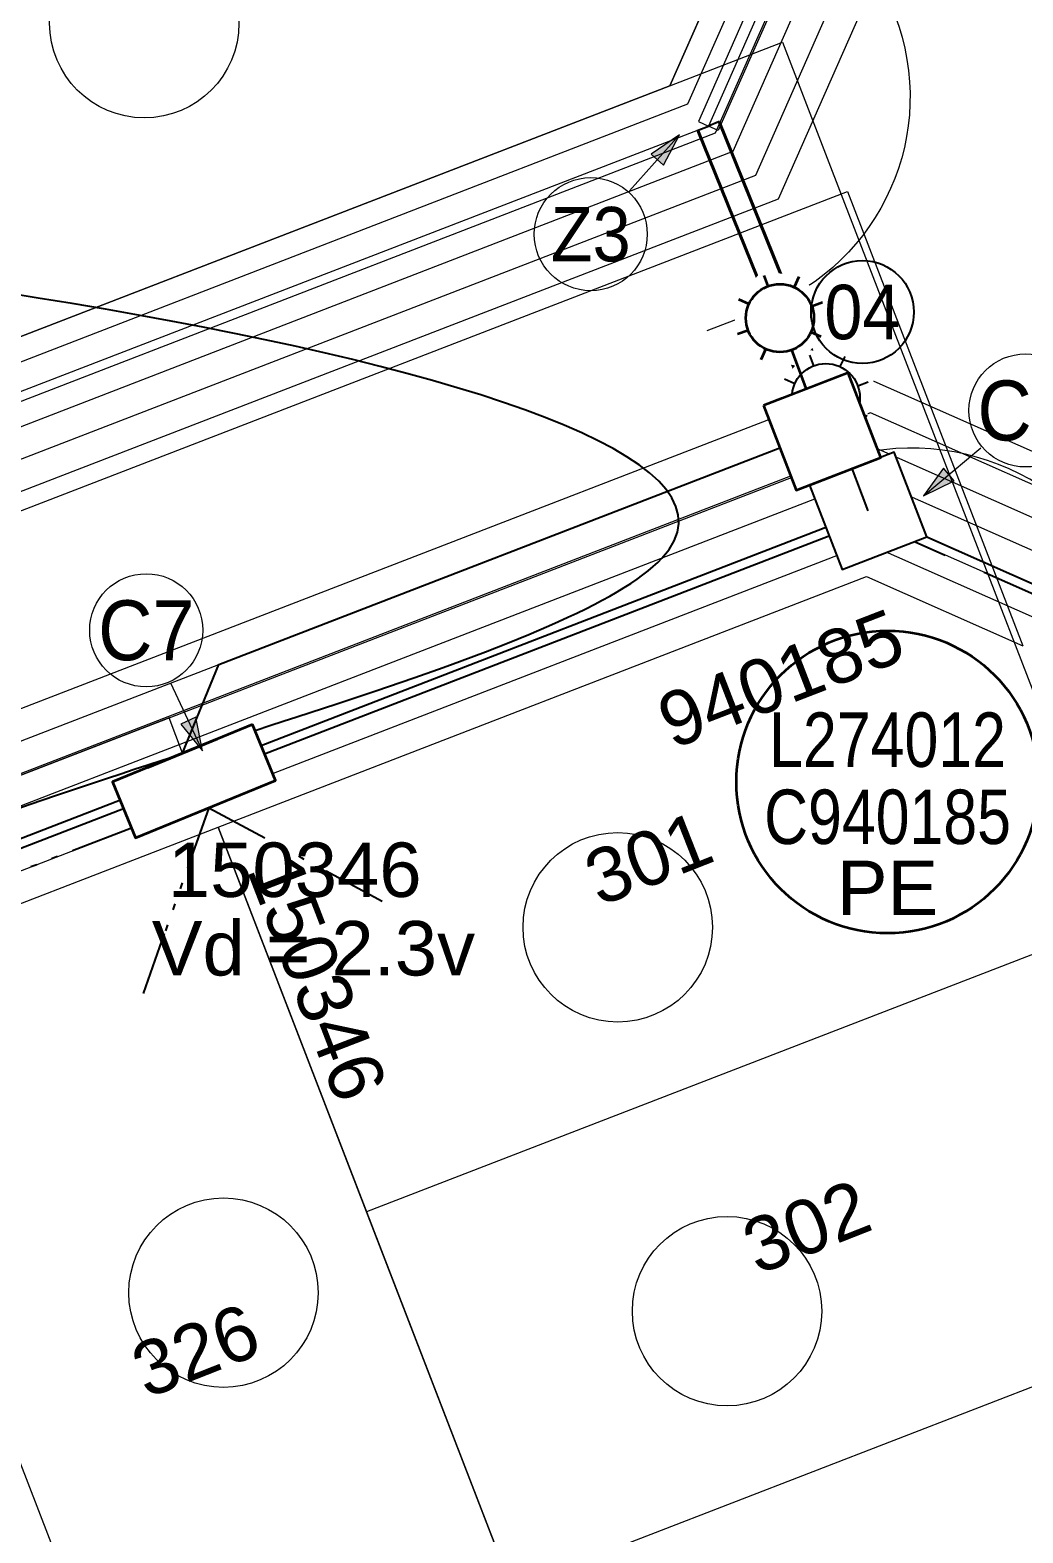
# Model space of a CAD drawing. Header units: metres. Extents: x 0 to 311505, y 0 to 6270811.
# Drawn here: x 310943.83 to 310976.67, y 6270299.26 to 6270348.95 of the extents above; entities that cross this region are included whole.
import ezdxf
from ezdxf import colors
from ezdxf.entities.mleader import LeaderData, LeaderLine
from ezdxf.enums import TextEntityAlignment as Align
from ezdxf.math import Vec2, Vec3

# ---------------------------------------------------------------- set-up
doc = ezdxf.new("R2010")
doc.units = ezdxf.units.M
doc.linetypes.add('IE Trench LV', pattern=[6, 4, -2])
doc.linetypes.add('PHANTOM', pattern=[6.15, 3, -0.75, 0.3, -0.75, 0.3, -0.75, 0.3])
doc.layers.get('0').update_dxf_attribs({"color": 6})
for name, color, linetype, lineweight in [('_User Miscellaneous1', 30, 'Continuous', 13), ('_User Miscellaneous2', 31, 'Continuous', 13), ('_User_LV_Exist', 5, 'Continuous', 35), ('Cadastre Developer_SP_NEW', 92, 'Continuous', 15), ('Cadastre Land Parcels_SP_EXT', 118, 'Continuous', 15), ('Cadastre Roads_SP_EXT', 218, 'Continuous', 15), ('Cadastre Water_SP_EXT', 158, 'Continuous', 15)]:
    doc.layers.add(name, color=color, linetype=linetype, lineweight=lineweight)
doc.layers.add('_User Miscellaneous10', color=252, linetype='Continuous', lineweight=13, plot=False, transparency=0.9)
doc.layers.add('_User Miscellaneous8', color=181, linetype='Continuous', lineweight=13, transparency=0.5)
doc.layers.add('Cadastre Roads_SP_NEW', color=214, linetype='Continuous', lineweight=15, transparency=0.65)
for name, color, linetype in [('Duct_SP_NEW', 2, 'Continuous'), ('Equip_SP_SL_NEW', 2, 'Continuous'), ('Mains_LV_New_R6', 2, 'Cable Z'), ('Mains_LV_New_T84', 2, 'Cable x'), ('Notes', 7, 'Continuous'), ('Services_SP_NEW_UG', 2, 'IE Trench LV'), ('SupportsUG_SP_LV_NEW', 2, 'Continuous'), ('SupportsUG_SP_LV_SL_NEW', 2, 'Continuous'), ('Trench_SP_NEW', 2, 'Continuous'), ('UG_Details_SP_MISC', 7, 'Continuous')]:
    doc.layers.add(name, color=color, linetype=linetype)
doc.styles.add('ieISOCP', font='arial.ttf', dxfattribs={"height": 1.5})
doc.styles.add('SL_LABEL', font='arial.ttf', dxfattribs={"height": 2})
doc.styles.get("Standard").update_dxf_attribs({"font": 'arial.ttf'})
doc.linetypes.add('Cable New UG', pattern='A,5.5,-0.01,["X",Standard,S=1.8,R=0,X=0,Y=-0.94],-1.7', length=7.21)
doc.linetypes.add('Cable o', pattern='A,3.5,-0.01,["O",Standard,S=1.25,R=0,X=0,Y=-0.63],-1.36', length=4.87)
doc.linetypes.add('Cable x', pattern='A,4.5,-0.01,["X",Standard,S=1.25,R=0,X=0,Y=-0.65],-1.2', length=5.71)
doc.linetypes.add('Cable Z', pattern='A,5,-0.01,["Z",Standard,S=1.5,R=0,X=0,Y=-0.75],-1.3', length=6.31)
doc.linetypes.add('IE Trench HV', pattern='A,4,-0.4,["/",Standard,S=2,R=0,X=0.25,Y=-1],-1.6', length=6)

# ---------------------------------------------------------------- blocks, each defined once
blk = doc.blocks.new('*U385')
at = {"width": 0.9}
blk.add_attdef('ASSET_NUM', text='', height=2, dxfattribs=at).set_placement((4, 2), align=Align.MIDDLE_LEFT)
for tag, p, flags in [('SUBURB', (-2, 0), 1), ('STREETNAME', (-1.8, 0), 9), ('PARENT', (-1.6, 0), 9), ('NOTES', (-1.4, 0), 9), ('LOCATION', (-1.2, 0), 9), ('LEGEND', (-1, 0), 9), ('USAGE', (-0.8, 0), 9), ('SUPPORT_TYPE', (-0.6, 0), 9), ('STATE', (-0.4, 0), 9), ('OWNED_BY', (-0.2, 0), 9)]:
    blk.add_attdef(tag, p, '', height=0.2, rotation=270, dxfattribs=dict(flags=flags))
at = {"transparency": 33554687}
blk.add_wipeout([(2.693, 0.019), (-1.937, -1.871), (-2.693, -0.019), (1.937, 1.871)], dxfattribs=at)
blk.add_lwpolyline([(1.937, 1.871), (-1.535, 0.453), (0.779, 1.398), (-2.693, -0.019), (-1.937, -1.871), (2.693, 0.019)], close=True)
blk = doc.blocks.new('COLUMN_NEW')
at = {"width": 0.9, "flags": 8}
blk.add_attdef('ASSET_NUM', text='', height=2, dxfattribs=at).set_placement((4, 2), align=Align.MIDDLE_LEFT)
at = {"flags": 1}
blk.add_attdef('Z', (-2.351, -1.813), '', height=0.2, rotation=270, dxfattribs=at)
at = {"flags": 9}
for tag, p in [('NOTES', (-2, -1.813)), ('SUBURB', (-1.8, -1.813)), ('STREETNAME', (-1.6, -1.813)), ('LOCATION', (-1.4, -1.813)), ('LEGEND', (-1.2, -1.813)), ('USAGE', (-1, -1.813)), ('STATE', (-0.8, -1.813)), ('OWNED_BY', (-0.6, -1.813)), ('COLUMN_TYPE', (-0.4, -1.813)), ('STREET_CODE', (-0.2, -1.813)), ('STRUCTURE_PLANT_NUMBER', (0.031, -1.813))]:
    blk.add_attdef(tag, text='', height=0.2, rotation=270, dxfattribs=at).set_placement(p, align=Align.MIDDLE_LEFT)
at = {"ltscale": 10, "transparency": 33554687}
blk.add_wipeout([(-1.5, -1.5), (-1.5, 1.5), (1.5, 1.5), (1.5, -1.5)], dxfattribs=at)
blk.add_lwpolyline([(-1.5, 1.5), (-1.5, -1.5), (1.5, -1.5), (1.5, 1.5)], close=True)
blk = doc.blocks.new('*U533')
at = {"transparency": 33554687, "style": 'SL_LABEL'}
for tag, height, rotation, flags, p in [('ASSET_NUM', 1, 110.4698, 8, (3.469, -0.047)), ('STREET_CODE', 0.001, 270, 9, (0.001, 0))]:
    blk.add_attdef(tag, text='', height=height, rotation=rotation, dxfattribs=dict(at, flags=flags)).set_placement(p, align=Align.MIDDLE_LEFT)
at = {"transparency": 33554687}
for tag, height, rotation, flags, p in [('LNUMBER', 1, 110.4698, 8, (5.343, 0.653)), ('LANTNUMBER', 0.2, 270, 9, (-1.4, 2.6)), ('LOUTREACH', 0.2, 270, 9, (-1.4, 2.2)), ('LOUTREACHVOCAB', 0.2, 270, 9, (-1.4, 2)), ('LRATECODE', 0.2, 270, 9, (-1.4, 1.8)), ('LREMOVE', 0.2, 270, 9, (-1.4, 1.6)), ('LREPLACE', 0.2, 270, 9, (-1.4, 1.4)), ('LTYPE', 0.2, 270, 9, (-1.4, 1.2)), ('LTYPEVOCAB', 0.2, 270, 9, (-1.4, 1)), ('LEGEND', 0.2, 270, 9, (-1.4, 0.8)), ('SUBURB', 0.2, 270, 9, (-1.4, 0.6)), ('STREETNAME', 0.2, 270, 9, (-1.4, 0.4)), ('LOCATION', 0.2, 270, 9, (-1.4, 0.2)), ('LNEW', 0.2, 270, 9, (-6.4, 0)), ('LMASTVOCAB', 0.2, 270, 9, (-6.2, 0)), ('LMAST', 0.2, 270, 9, (-6, 0)), ('LLAMPVOCAB', 0.2, 270, 9, (-5.8, 0)), ('LLAMP', 0.2, 270, 9, (-5.6, 0)), ('LEXIST', 0.2, 270, 9, (-5.4, 0)), ('LCHARGE3PERCENT', 0.2, 270, 9, (-5.2, 0)), ('LCHARGE3', 0.2, 270, 9, (-5, 0)), ('LCHARGE2PERCENT', 0.2, 270, 9, (-4.8, 0)), ('LCHARGE2', 0.2, 270, 9, (-4.6, 0)), ('LCHARGE1PERCENT', 0.2, 270, 9, (-4.4, 0)), ('LCHARGE1', 0.2, 270, 9, (-4.2, 0)), ('LCATEGORY', 0.2, 270, 9, (-4, 0)), ('LBRACKETVOCAB', 0.2, 270, 9, (-3.8, 0)), ('LBRACKET', 0.2, 270, 9, (-3.6, 0)), ('LKINGHEIGHT', 0.2, 270, 9, (-3.4, 0)), ('CREPLACE', 0.2, 270, 9, (-3.2, 0)), ('CREMOVE', 0.2, 270, 9, (-3, 0)), ('CNUMBER', 0.2, 270, 9, (-2.8, 0)), ('CNEW', 0.2, 270, 9, (-2.6, 0)), ('CEXIST', 0.2, 270, 9, (-2.4, 0)), ('USAGE', 0.2, 270, 9, (-2.2, 0)), ('STATE', 0.2, 270, 9, (-2, 0)), ('OWNED_BY', 0.2, 270, 9, (-1.8, 0)), ('ORIENTATION', 0.2, 270, 9, (-1.6, 0)), ('OPERATING_VOLTAGE', 0.2, 270, 9, (-1.4, 0)), ('NOTES', 0.2, 270, 9, (-1.4, 0)), ('NO_PHASES', 0.2, 270, 9, (-1.2, 0)), ('LANTERN_TYPE', 0.2, 270, 9, (-1, 0)), ('LANTERN_PURPOSE', 0.2, 270, 9, (-0.8, 0)), ('CONTROL_TYPE', 0.2, 270, 9, (-0.6, 0)), ('CONSTRUCTED_VOLTAGE', 0.2, 270, 9, (-0.4, 0)), ('MAINTAINED_BY', 0.2, 270, 9, (-1.4, -0.663))]:
    blk.add_attdef(tag, text='', height=height, rotation=rotation, dxfattribs=dict(at, flags=flags)).set_placement(p, align=Align.MIDDLE_LEFT)
for tag, p, height, flags in [('OPERATED_BY', (-1.4, -0.407), 0.2, 9), ('Z', (0, 0), 0.001, 1)]:
    blk.add_attdef(tag, p, '', height=height, rotation=270, dxfattribs=dict(at, flags=flags))
blk.add_wipeout([(4.865, -0.927), (6.078, -1.143), (7.036, -1.917), (6.82, -3.13), (6.045, -4.088), (4.832, -3.872), (3.874, -3.098), (4.09, -1.885)], dxfattribs=at)
for p, q in [((5.062, -1.454), (4.93, -1.102)), ((6.078, -1.143), (5.922, -1.484)), ((4.09, -1.885), (4.431, -2.041)), ((6.509, -2.114), (6.86, -1.983)), ((4.05, -3.032), (4.401, -2.901)), ((6.82, -3.13), (6.478, -2.975)), ((4.832, -3.872), (4.988, -3.531)), ((6.854, -6.255), (5.848, -3.562))]:
    blk.add_line(p, q, dxfattribs=at)
blk.add_circle((5.455, -2.508), 1.125, dxfattribs=at)
blk = doc.blocks.new('*U286')
at = {"ltscale": 0.1}
blk.add_circle((0, 0), 5, dxfattribs=at)
at = {"insert": (0, -2.6), "char_height": 1.8, "attachment_point": 2}
blk.add_mtext('PE', dxfattribs=at)
at = {"width": 0.8}
blk.add_attdef('SNUMBER', text='', height=1.8, dxfattribs=at).set_placement((0, 0.5), align=Align.CENTER)
at = {"flags": 1}
blk.add_attdef('Z', (0, 0), '', height=0.2, dxfattribs=at)
at = {"width": 0.8}
blk.add_attdef('CNUMBER', text='', height=1.8, dxfattribs=at).set_placement((0, -0.25), align=Align.TOP_CENTER)
blk = doc.blocks.new('*U459')
h = blk.add_hatch(color=256)
h.dxf.hatch_style = 1
h.paths.add_polyline_path([(-2.142, -2.116), (-2.462, -1.732), (-3.069, -2.565)])
blk.add_line((-3.069, -2.565), (-1.343, -1.122))
at = {"flags": 128}
blk.add_lwpolyline([(-2.142, -2.116), (-2.462, -1.732), (-3.069, -2.565), (-2.142, -2.116)], dxfattribs=at)
blk.add_circle((0, 0), 1.7)
at = {"width": 0.9}
blk.add_attdef('CODE', text='', height=1.8, dxfattribs=at).set_placement((0, 0), align=Align.MIDDLE_CENTER)
at = {"flags": 1}
blk.add_attdef('Z', (0, 0), '', height=0.2, dxfattribs=at)
blk = doc.blocks.new('*U460')
h = blk.add_hatch(color=256)
h.dxf.hatch_style = 1
h.paths.add_polyline_path([(1.496, -2.612), (1.043, -2.824), (1.693, -3.624)])
blk.add_line((1.693, -3.624), (0.741, -1.586))
at = {"flags": 128}
blk.add_lwpolyline([(1.496, -2.612), (1.043, -2.824), (1.693, -3.624), (1.496, -2.612)], dxfattribs=at)
blk.add_circle((0, 0), 1.7)
at = {"width": 0.9}
blk.add_attdef('CODE', text='', height=1.8, dxfattribs=at).set_placement((0, 0), align=Align.MIDDLE_CENTER)
at = {"flags": 1}
blk.add_attdef('Z', (0, 0), '', height=0.2, dxfattribs=at)
blk = doc.blocks.new('*U439')
blk.add_circle((0, 0), 1.7)
at = {"width": 0.9}
blk.add_attdef('CODE', text='', height=1.8, dxfattribs=at).set_placement((0, 0), align=Align.MIDDLE_CENTER)
at = {"flags": 1}
blk.add_attdef('Z', (0, 0), '', height=0.2, dxfattribs=at)
blk = doc.blocks.new('*U547')
at = {"transparency": 33554687}
h = blk.add_hatch(color=256, dxfattribs=at)
h.dxf.hatch_style = 1
h.paths.add_polyline_path([(1.814, 2.402), (2.187, 2.069), (2.667, 2.981)])
blk.add_line((2.667, 2.981), (1.167, 1.304), dxfattribs=at)
at = {"transparency": 33554687, "flags": 128}
blk.add_lwpolyline([(1.814, 2.402), (2.187, 2.069), (2.667, 2.981), (1.814, 2.402)], dxfattribs=at)
at = {"transparency": 33554687}
blk.add_circle((0, 0), 1.7, dxfattribs=at)
at = {"transparency": 33554687, "width": 0.9}
blk.add_attdef('CODE', text='', height=1.8, dxfattribs=at).set_placement((0, 0), align=Align.MIDDLE_CENTER)
at = {"transparency": 33554687, "flags": 1}
blk.add_attdef('Z', (0, 0), '', height=0.2, dxfattribs=at)

msp = doc.modelspace()

# ---------------------------------------------------------------- linework, layer by layer
at = {"layer": '_User Miscellaneous1'}
for p, q in [((310968.721, 6270352.238), (310965.931, 6270345.921)), ((310969.5, 6270352.22), (310966.59, 6270345.63)), ((310965.931, 6270345.921), (310966.261, 6270345.775)), ((310966.59, 6270345.63), (310966.261, 6270345.775))]:
    msp.add_line(p, q, dxfattribs=at)
at = {"layer": '_User Miscellaneous10', "flags": 128}
for points in [[(310821.998, 6270279.569), (310817.696, 6270269.851), (310840.846, 6270209.921), (310850.564, 6270205.619), (311000.215, 6270263.427), (311004.517, 6270273.145), (310981.367, 6270333.075), (310971.649, 6270337.377)], [(310822.745, 6270278.785), (310818.778, 6270269.825), (310841.63, 6270210.668), (310850.59, 6270206.701), (310999.468, 6270264.211), (311003.435, 6270273.171), (310980.583, 6270332.328), (310971.623, 6270336.295)], [(310823.492, 6270278.001), (310819.86, 6270269.799), (310842.413, 6270211.415), (310850.616, 6270207.783), (310998.721, 6270264.994), (311002.353, 6270273.197), (310979.8, 6270331.581), (310971.597, 6270335.212)], [(310824.238, 6270277.218), (310820.942, 6270269.773), (310843.197, 6270212.161), (310850.642, 6270208.865), (310997.975, 6270265.778), (311001.271, 6270273.223), (310979.016, 6270330.834), (310971.571, 6270334.13)], [(310824.985, 6270276.434), (310822.024, 6270269.747), (310843.98, 6270212.908), (310850.668, 6270209.947), (310997.228, 6270266.561), (311000.188, 6270273.249), (310978.233, 6270330.088), (310971.545, 6270333.048)], [(310825.732, 6270275.651), (310823.106, 6270269.721), (310844.764, 6270213.655), (310850.694, 6270211.029), (310996.481, 6270267.345), (310999.106, 6270273.275), (310977.449, 6270329.341), (310971.519, 6270331.966)]]:
    msp.add_lwpolyline(points, close=True, dxfattribs=at)
at = {"layer": '_User Miscellaneous10', "color": 4, "flags": 128}
msp.add_lwpolyline([(310825.209, 6270276.199), (310822.349, 6270269.739), (310844.215, 6270213.132), (310850.676, 6270210.272), (310997.004, 6270266.796), (310999.864, 6270273.257), (310977.997, 6270329.864), (310971.537, 6270332.724)], close=True, dxfattribs=at)
at = {"layer": '_User Miscellaneous8', "color": 43, "transparency": 33554687}
msp.add_circle((310947.604, 6270349.176), 3.132, dxfattribs=at)
at = {"layer": '_User Miscellaneous8', "color": 1, "transparency": 33554687}
for centre in [(310963.264, 6270319.286), (310950.222, 6270307.206), (310966.878, 6270306.595)]:
    msp.add_circle(centre, 3.132, dxfattribs=at)
at = {"layer": 'Cadastre Developer_SP_NEW'}
for p, q in [((310950.044, 6270322.599), (310971.493, 6270330.884)), ((310971.493, 6270330.884), (310976.665, 6270328.594)), ((310937.279, 6270317.668), (310950.044, 6270322.599)), ((310954.956, 6270309.882), (310950.044, 6270322.599)), ((310950.044, 6270322.599), (310962.173, 6270291.2)), ((310980.136, 6270319.609), (310954.956, 6270309.882)), ((310937.279, 6270317.668), (310949.409, 6270286.269)), ((310959.762, 6270297.441), (310954.956, 6270309.882)), ((310984.942, 6270307.168), (310959.762, 6270297.441))]:
    msp.add_line(p, q, dxfattribs=at)
at = {"layer": 'Cadastre Land Parcels_SP_EXT', "linetype": 'Continuous'}
msp.add_lwpolyline([(310964.99, 6270347.107), (310967.272, 6270352.272), (310962.772, 6270363.929), (310937.231, 6270354.066), (310943.176, 6270338.68), (310964.99, 6270347.107)], close=True, dxfattribs=at)
at = {"layer": 'Cadastre Roads_SP_EXT', "linetype": 'Continuous'}
msp.add_lwpolyline([(310984.375, 6270364.277), (310983.456, 6270366.659), (310987.493, 6270368.265), (310982.016, 6270370.392), (310978.055, 6270380.659), (310972.653, 6270394.659), (310966.908, 6270409.55), (310948.128, 6270401.866), (310952.628, 6270390.209), (310957.7, 6270377.07), (310962.772, 6270363.929), (310967.272, 6270352.272), (310964.99, 6270347.107), (310968.712, 6270348.542), (310970.766, 6270343.221), (311003.274, 6270259.121), (311023.126, 6270207.74), (311034.298, 6270211.303), (311042.434, 6270213.896), (310984.375, 6270364.277)], close=True, dxfattribs=at)
at = {"layer": 'Cadastre Roads_SP_NEW'}
msp.add_line((310825.055, 6270278.552), (310970.124, 6270334.59), dxfattribs=at)
msp.add_arc((310972.989, 6270327.174), 7.95, 21.1208, 111.1175, dxfattribs=at)
at = {"layer": 'Cadastre Water_SP_EXT'}
for p, q in [((310826.529, 6270287.858), (310970.864, 6270343.613)), ((310970.864, 6270343.613), (310976.665, 6270328.594))]:
    msp.add_line(p, q, dxfattribs=at)
at = {"layer": 'Duct_SP_NEW', "ltscale": 0.7, "transparency": 33554674}
for p, q in [((310965.89, 6270345.625), (310966.261, 6270345.775)), ((310965.89, 6270345.625), (310971.166, 6270332.574)), ((310966.632, 6270345.925), (310966.261, 6270345.775)), ((310966.632, 6270345.925), (310971.908, 6270332.874)), ((310971.166, 6270332.574), (310971.537, 6270332.724)), ((310971.908, 6270332.874), (310971.537, 6270332.724))]:
    msp.add_line(p, q, dxfattribs=at)
at = {"layer": 'Trench_SP_NEW', "linetype": 'IE Trench LV', "ltscale": 0.7, "transparency": 33554687, "flags": 128}
msp.add_lwpolyline([(310971.537, 6270332.724), (310977.997, 6270329.864), (310990.469, 6270297.538)], dxfattribs=at)
at = {"layer": 'UG_Details_SP_MISC', "transparency": 33554687}
for p, q in [((310965.927, 6270345.64), (310966.261, 6270345.775)), ((310965.927, 6270345.64), (310971.203, 6270332.589)), ((310966.594, 6270345.91), (310966.261, 6270345.775)), ((310966.594, 6270345.91), (310971.871, 6270332.859)), ((310971.203, 6270332.589), (310971.537, 6270332.724)), ((310971.871, 6270332.859), (310971.537, 6270332.724))]:
    msp.add_line(p, q, dxfattribs=at)

# ---------------------------------------------------------------- next in the draw order: block references
at = {"layer": 'SupportsUG_SP_LV_NEW'}
ref = msp.add_blockref('*U385', (310949.251, 6270324.115), dxfattribs=at)
ref.add_attrib('ASSET_NUM', '150346', dxfattribs={"layer": '0', "height": 1.8, "rotation": 291.1209}).set_placement((310951.817, 6270321.524), align=Align.MIDDLE_LEFT)

# ---------------------------------------------------------------- next in the draw order: linework, layer by layer
at = {"layer": '_User Miscellaneous10', "flags": 128}
for points in [[(310728.647, 6270277.35), (310714.575, 6270313.772), (310718.464, 6270322.564), (310770.621, 6270342.713), (310779.41, 6270338.817), (310792.023, 6270306.173), (310803.952, 6270308.634), (310790.617, 6270343.145), (310794.505, 6270351.938), (310943.073, 6270409.325), (310951.875, 6270405.44), (310972.445, 6270352.15), (310968.564, 6270343.361), (310944.9, 6270334.218), (310843.661, 6270295.102), (310819.991, 6270285.972), (310811.203, 6270289.867), (310806.716, 6270301.482), (310806.226, 6270302.75)], [(310729.58, 6270277.71), (310715.657, 6270313.747), (310719.211, 6270321.781), (310770.595, 6270341.63), (310778.626, 6270338.07), (310791.395, 6270305.022), (310805.31, 6270307.893), (310791.699, 6270343.12), (310795.252, 6270351.154), (310943.048, 6270408.244), (310951.092, 6270404.692), (310971.363, 6270352.175), (310967.816, 6270344.144), (310944.539, 6270335.151), (310843.301, 6270296.035), (310820.018, 6270287.054), (310811.986, 6270290.614), (310807.649, 6270301.842), (310807.158, 6270303.111)], [(310730.513, 6270278.07), (310716.739, 6270313.721), (310719.958, 6270320.997), (310770.568, 6270340.548), (310777.842, 6270337.324), (310790.768, 6270303.872), (310806.669, 6270307.153), (310792.781, 6270343.094), (310795.999, 6270350.371), (310943.022, 6270407.162), (310950.308, 6270403.945), (310970.281, 6270352.201), (310967.069, 6270344.928), (310944.179, 6270336.084), (310842.94, 6270296.967), (310820.044, 6270288.136), (310812.77, 6270291.36), (310808.581, 6270302.202), (310808.091, 6270303.471)], [(310731.242, 6270278.352), (310717.585, 6270313.701), (310720.542, 6270320.385), (310770.548, 6270339.702), (310777.23, 6270336.74), (310790.277, 6270302.972), (310807.731, 6270306.573), (310793.627, 6270343.074), (310796.583, 6270349.758), (310943.003, 6270406.316), (310949.695, 6270403.361), (310969.435, 6270352.221), (310966.485, 6270345.54), (310943.897, 6270336.813), (310842.659, 6270297.697), (310820.065, 6270288.982), (310813.383, 6270291.944), (310809.311, 6270302.484), (310809.192, 6270302.791)], [(310732.378, 6270278.791), (310718.903, 6270313.669), (310721.452, 6270319.43), (310770.516, 6270338.384), (310776.275, 6270335.831), (310789.513, 6270301.571), (310809.385, 6270305.671), (310794.945, 6270343.042), (310797.493, 6270348.804), (310942.971, 6270404.998), (310948.741, 6270402.451), (310968.118, 6270352.252), (310965.575, 6270346.494), (310943.458, 6270337.949), (310842.22, 6270298.833), (310820.097, 6270290.3), (310814.337, 6270292.853), (310810.447, 6270302.923), (310809.957, 6270304.192)], [(310733.108, 6270279.073), (310719.749, 6270313.649), (310722.036, 6270318.818), (310770.495, 6270337.538), (310775.662, 6270335.247), (310789.022, 6270300.671), (310810.448, 6270305.092), (310795.791, 6270343.022), (310798.077, 6270348.191), (310942.952, 6270404.152), (310948.128, 6270401.866), (310967.272, 6270352.272), (310964.99, 6270347.107), (310943.176, 6270338.679), (310841.938, 6270299.562), (310820.118, 6270291.146), (310814.95, 6270293.437), (310811.176, 6270303.205), (310810.679, 6270304.493)]]:
    msp.add_lwpolyline(points, dxfattribs=at)
at = {"layer": '_User Miscellaneous10', "color": 4, "flags": 128}
msp.add_lwpolyline([(310731.522, 6270278.46), (310717.91, 6270313.693), (310720.766, 6270320.15), (310770.54, 6270339.377), (310776.994, 6270336.516), (310790.089, 6270302.627), (310808.138, 6270306.351), (310793.952, 6270343.066), (310796.807, 6270349.523), (310942.995, 6270405.991), (310949.46, 6270403.137), (310969.111, 6270352.229), (310966.261, 6270345.775), (310943.789, 6270337.093), (310842.55, 6270297.977), (310820.073, 6270289.307), (310813.618, 6270292.168), (310809.591, 6270302.592), (310809.381, 6270303.136)], dxfattribs=at)
at = {"layer": '_User Miscellaneous10', "linetype": 'Cable New UG', "ltscale": 0.7, "transparency": 33554674, "flags": 128}
msp.add_lwpolyline([(310948.873, 6270325.041), (310948.422, 6270326.207), (310922.432, 6270316.167), (310916.787, 6270325.588)], dxfattribs=at)
at = {"layer": 'Mains_LV_New_T84', "color": 1, "linetype": 'Cable New UG', "ltscale": 0.7, "transparency": 33554674, "flags": 128}
for points in [[(310951.47, 6270325.294), (310971.545, 6270333.048), (310978.233, 6270330.088), (310984.404, 6270314.111), (310985.794, 6270310.513), (310986.892, 6270307.671), (310989.211, 6270301.668), (310990.762, 6270297.653)], [(310915.999, 6270311.592), (310946.813, 6270323.495)]]:
    msp.add_lwpolyline(points, dxfattribs=at)
at = {"layer": 'Services_SP_NEW_UG', "linetype": 'PHANTOM', "ltscale": 0.7, "flags": 128}
for points in [[(310949.735, 6270323.232), (310947.402, 6270316.632)], [(310949.742, 6270323.235), (310955.905, 6270319.917)], [(310947.183, 6270322.566), (310936.796, 6270318.553), (310934.884, 6270311.819)]]:
    msp.add_lwpolyline(points, dxfattribs=at)
at = {"layer": 'Trench_SP_NEW', "linetype": 'IE Trench HV', "ltscale": 0.7, "transparency": 33554674, "flags": 128}
for points in [[(310951.583, 6270325.016), (310971.537, 6270332.724)], [(310913.449, 6270310.285), (310946.918, 6270323.214)]]:
    msp.add_lwpolyline(points, dxfattribs=at)

# ---------------------------------------------------------------- next in the draw order: texts
at = {"layer": 'Mains_LV_New_T84', "color": 6, "ltscale": 0.7, "transparency": 33554674, "insert": (310947.852, 6270319.492), "char_height": 1.8, "width": 12.27604, "attachment_point": 1, "style": 'ieISOCP'}
msp.add_mtext('Vd = 2.3v', dxfattribs=at)

# ---------------------------------------------------------------- next in the draw order: leaders
at = {"layer": '_User Miscellaneous10', "color": 4, "ltscale": 0.7, "transparency": 33554674}
ml = msp.add_multileader_mtext('Standard', dxfattribs=at)
ml.set_content('EE requested 2 x 125mm ducts', color=4)
ml.set_leader_properties()
ml.build(insert=Vec2(0, 0))
ml.multileader.update_dxf_attribs({"leader_type": 2, "has_text_frame": 1, "text_left_attachment_type": 2, "text_right_attachment_type": 2, "dogleg_length": 0.01, "arrow_head_size": 2.5})
ctx = ml.context
ctx.base_point, ctx.char_height, ctx.arrow_head_size, ctx.landing_gap_size, ctx.plane_origin = Vec3(310871.74, 6270342.908), 2, 2.5, 1, Vec3(310867.212, 6270317.203)
ctx.left_attachment, ctx.right_attachment = 2, 2
notes = []
notes.append((ctx, [(1, (1, 1, 0), (310912.402, 6270342.908), (-1, 0), 0.01, [(2, [(310817.534, 6270292.291), (310844.959, 6270286.294), (310885.452, 6270299.842)], 0, []), (4, [(310938.749, 6270321.452), (310964.724, 6270331.486)], 0, [])])]))
ctx.mtext.insert, ctx.mtext.flow_direction = Vec3(310872.74, 6270344.189), 5
for ctx, leaders in notes:
    for number, flags, end, landing, length, lines in leaders:
        leader = LeaderData()
        leader.index, (leader.has_last_leader_line, leader.has_dogleg_vector, leader.attachment_direction) = number, flags
        leader.last_leader_point, leader.dogleg_vector, leader.dogleg_length = Vec3(end), Vec3(landing), length
        for number, points, colour, breaks in lines:
            line = LeaderLine()
            line.index, line.vertices, line.color, line.breaks = number, Vec3.list(points), colors.encode_raw_color(colour), breaks
            leader.lines.append(line)
        ctx.leaders.append(leader)

# ---------------------------------------------------------------- next in the draw order: leaders
at = {"layer": 'Notes'}
ml = msp.add_multileader_mtext('Standard', dxfattribs=at)
ml.set_content('Constructed under  \\PURS15861', color=256)
ml.set_leader_properties()
ml.build(insert=Vec2(0, 0))
ml.multileader.update_dxf_attribs({"leader_type": 2, "has_text_frame": 1, "text_left_attachment_type": 2, "text_right_attachment_type": 2, "dogleg_length": 0.01})
ctx = ml.context
ctx.base_point, ctx.char_height, ctx.plane_origin, ctx.plane_x_axis, ctx.plane_y_axis = Vec3(310975.192, 6270395.779), 1.8, Vec3(312213.891, 6270750.769), Vec3(0.932874, 0.360203), Vec3(-0.360203, 0.932874)
ctx.left_attachment, ctx.right_attachment, ctx.text_align_type = 2, 2, 1
notes = []
notes.append((ctx, [(0, (0, 0, 0), (0, 0), (1, 0), 1, [])]))
ctx.mtext.insert, ctx.mtext.text_direction, ctx.mtext.rotation, ctx.mtext.width, ctx.mtext.alignment, ctx.mtext.flow_direction = Vec3(310985.783, 6270402.491), Vec3(0.932874, 0.360203), 0.368486, 20.92345, 2, 5
ctx.mtext.has_bg_fill, ctx.mtext.bg_color, ctx.mtext.bg_scale_factor, ctx.mtext.bg_transparency, ctx.mtext.use_window_bg_color = 1, -1073741824, 2, 0, 1
for ctx, leaders in notes:
    for number, flags, end, landing, length, lines in leaders:
        leader = LeaderData()
        leader.index, (leader.has_last_leader_line, leader.has_dogleg_vector, leader.attachment_direction) = number, flags
        leader.last_leader_point, leader.dogleg_vector, leader.dogleg_length = Vec3(end), Vec3(landing), length
        for number, points, colour, breaks in lines:
            line = LeaderLine()
            line.index, line.vertices, line.color, line.breaks = number, Vec3.list(points), colors.encode_raw_color(colour), breaks
            leader.lines.append(line)
        ctx.leaders.append(leader)

# ---------------------------------------------------------------- next in the draw order: linework, layer by layer
at = {"layer": 'Cadastre Roads_SP_NEW', "flags": 128}
msp.add_lwpolyline([(310808.525, 6270300.529), (310792.471, 6270342.089, -0.414217), (310796.765, 6270351.787), (310941.834, 6270407.826, -0.414218), (310951.532, 6270403.532), (310972.427, 6270349.442, -0.414198), (310968.134, 6270339.744), (310966.213, 6270339.002)], format="xyb", dxfattribs=at)

# ---------------------------------------------------------------- next in the draw order: block references
at = {"layer": '_User Miscellaneous2', "color": 6, "transparency": 33554687}
ref = msp.add_blockref('*U547', (310962.37, 6270342.199), dxfattribs=dict(at, xscale=1.1, yscale=1.1, zscale=1.1))
ref.add_attrib('CODE', 'Z3', dxfattribs={"layer": '0', "height": 1.8, "width": 0.9}).set_placement((310962.37, 6270342.199), align=Align.MIDDLE_CENTER)

# ---------------------------------------------------------------- next in the draw order: texts
at = {"layer": '_User Miscellaneous1', "width": 1}
for s, oblique, p in [('301', 360, (310962.655, 6270319.965)), ('302', 0, (310967.884, 6270307.783)), ('326', 360, (310947.677, 6270303.693))]:
    msp.add_text(s, height=1.8, rotation=21.5, dxfattribs=dict(at, oblique=oblique)).set_placement(p)

# ---------------------------------------------------------------- next in the draw order: block references
at = {"layer": 'SupportsUG_SP_LV_SL_NEW', "ltscale": 0.7}
ref = msp.add_blockref('COLUMN_NEW', (310971.545, 6270333.048), dxfattribs=dict(at, rotation=21.120846154022))
ref.add_attrib('ASSET_NUM', '940185', dxfattribs={"height": 1.8, "rotation": 21.1209}).set_placement((310964.739, 6270326), align=Align.MIDDLE_LEFT)

# ---------------------------------------------------------------- next in the draw order: block references
at = {"layer": '_User Miscellaneous2', "color": 6, "xscale": 1.1, "yscale": 1.1, "zscale": 1.1}
msp.add_blockref('*U459', (310976.749, 6270336.372), dxfattribs=at).add_auto_attribs({'CODE': 'C6'})
at = {"layer": '_User_LV_Exist', "linetype": 'ByBlock', "lineweight": -2}
msp.add_blockref('*U286', (310972.187, 6270324.088), dxfattribs=at).add_auto_attribs({'SNUMBER': 'L274012', 'CNUMBER': 'C940185'})
at = {"layer": 'Equip_SP_SL_NEW', "ltscale": 0.7}
msp.add_blockref('*U533', (310964.691, 6270339.303), dxfattribs=at)

# ---------------------------------------------------------------- next in the draw order: linework, layer by layer
at = {"layer": 'Mains_LV_New_R6', "color": 4, "linetype": 'Cable o', "transparency": 33554687, "flags": 128}
msp.add_lwpolyline([(310948.873, 6270325.041), (310950.068, 6270327.968), (310968.626, 6270335.137)], dxfattribs=at)

# ---------------------------------------------------------------- next in the draw order: block references
at = {"layer": '_User_LV_Exist', "ltscale": 0.7}
msp.add_blockref('*U533', (310963.171, 6270341.932), dxfattribs=at)

# ---------------------------------------------------------------- next in the draw order: block references
at = {"layer": '_User_LV_Exist', "ltscale": 0.7, "rotation": 21.120846154022}
msp.add_blockref('COLUMN_NEW', (310970.025, 6270335.677), dxfattribs=at)
at = {"layer": '_User_LV_Exist'}
ref = msp.add_blockref('*U385', (310949.251, 6270324.115), dxfattribs=at)
ref.add_attrib('ASSET_NUM', '150346', dxfattribs={"layer": '0', "height": 1.8}).set_placement((310948.385, 6270321.188), align=Align.MIDDLE_LEFT)
at = {"layer": 'Duct_SP_NEW', "color": 6, "transparency": 33554687}
msp.add_blockref('*U439', (310971.356, 6270339.625), dxfattribs=at).add_auto_attribs({'CODE': '04'})

# ---------------------------------------------------------------- next in the draw order: block references
at = {"layer": '_User Miscellaneous2', "color": 6, "xscale": 1.1, "yscale": 1.1, "zscale": 1.1}
msp.add_blockref('*U460', (310947.668, 6270329.104), dxfattribs=at).add_auto_attribs({'CODE': 'C7'})

doc.saveas('drawing.dxf')
